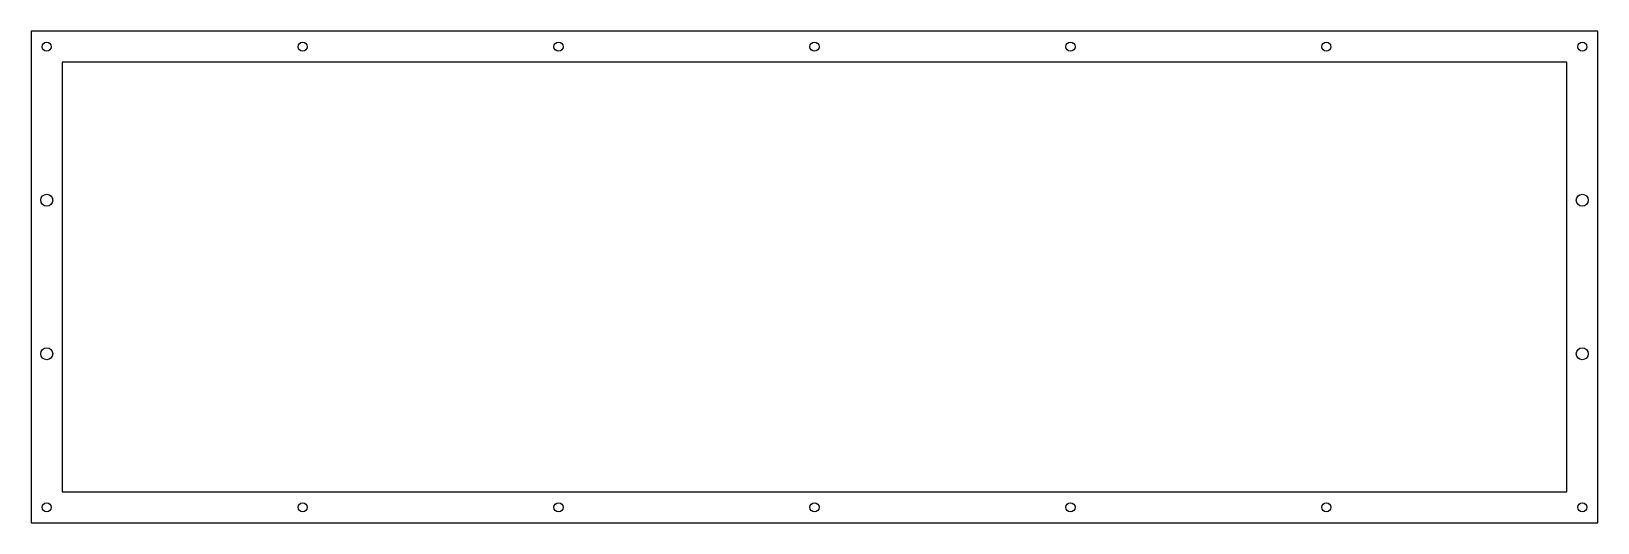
# Model space of a CAD drawing. Header units: millimetres. Extents: x -765 to 765, y -240 to 240.
import ezdxf

# ---------------------------------------------------------------- set-up
doc = ezdxf.new("R2010")
doc.units = ezdxf.units.MM

msp = doc.modelspace()

# ---------------------------------------------------------------- linework, layer by layer
at = {"color": 7, "linetype": 'Continuous', "lineweight": 25}
for p, q in [((765, 240), (-765, 240)), ((-765, 240), (-765, -240)), ((765, -240), (765, 240)), ((-735, 210), (-735, -210)), ((735, 210), (-735, 210)), ((735, -210), (735, 210)), ((-735, -210), (735, -210)), ((-765, -240), (765, -240))]:
    msp.add_line(p, q, dxfattribs=at)
for centre, radius in [((-750, 225), 4.5), ((-500, 225), 4.5), ((-250, 225), 4.5), ((0, 225), 4.5), ((250, 225), 4.5), ((500, 225), 4.5), ((750, 225), 4.5), ((-750, 75), 5.86), ((750, 75), 5.86), ((-750, -75), 5.86), ((750, -75), 5.86), ((-750, -225), 4.5), ((-500, -225), 4.5), ((-250, -225), 4.5), ((0, -225), 4.5), ((250, -225), 4.5), ((500, -225), 4.5), ((750, -225), 4.5)]:
    msp.add_circle(centre, radius, dxfattribs=at)

doc.saveas('drawing.dxf')
